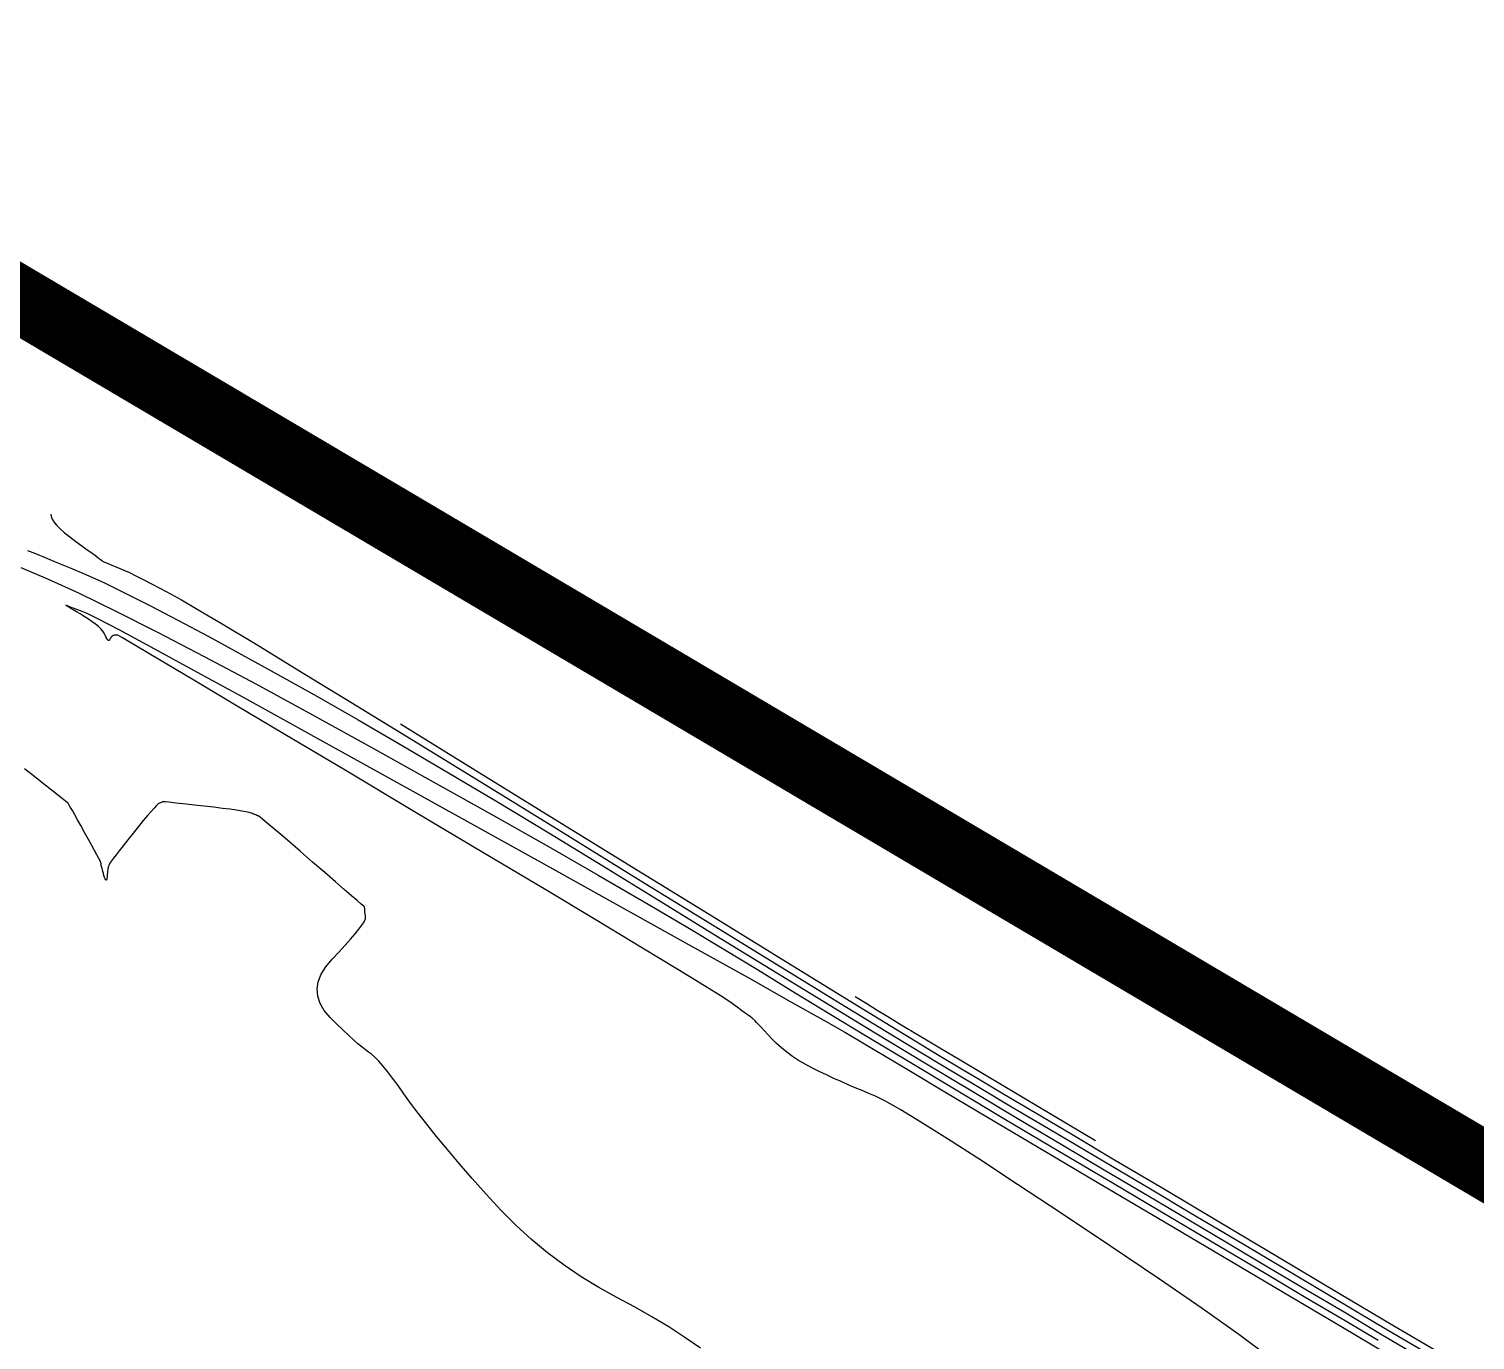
# Model space of a CAD drawing. Header units: metres. Extents: x 729358 to 732680, y 1423022 to 1426117.
# Drawn here: x 730955 to 731038.9, y 1425762 to 1425838 of the extents above; entities that cross this region are included whole.
import ezdxf

# ---------------------------------------------------------------- set-up
doc = ezdxf.new("R2010")
doc.units = ezdxf.units.M
doc.header["$MEASUREMENT"] = 0
doc.linetypes.add('PHANTOM', pattern=[2.5, 1.25, -0.25, 0.25, -0.25, 0.25, -0.25])
for name, color, linetype in [('36Bound', 6, 'PHANTOM'), ('CONTOUR', 59, 'Continuous'), ('INDEX-CON', 252, 'Continuous')]:
    doc.layers.add(name, color=color, linetype=linetype)

# ---------------------------------------------------------------- blocks, each defined once
blk = doc.blocks.new('ct 50 rai')
at = {"layer": 'CONTOUR', "flags": 128}
for points in [[(-47.466, 27.766), (-45.921, 27.11), (-44.086, 26.266), (-41.961, 25.234), (-39.547, 24.014), (-36.842, 22.606), (-33.847, 21.01), (-30.563, 19.227), (-26.989, 17.255), (-23.387, 15.248), (-20.02, 13.357), (-16.889, 11.583), (-13.992, 9.924), (-11.33, 8.382), (-8.903, 6.956), (-6.711, 5.646), (-4.754, 4.453), (-2.822, 3.265), (-0.704, 1.975), (1.598, 0.58), (4.086, -0.918), (6.758, -2.52), (9.616, -4.225), (12.659, -6.034), (15.887, -7.947), (19.08, -9.836), (22.019, -11.576), (24.703, -13.165), (27.133, -14.604), (29.309, -15.893), (31.23, -17.031)], [(-45.733, 30.848), (-45.722, 30.717), (-45.662, 30.567), (-45.553, 30.398), (-45.396, 30.21), (-45.19, 30.004), (-44.936, 29.778), (-44.633, 29.534), (-44.281, 29.271), (-43.929, 29.015), (-43.623, 28.793), (-43.364, 28.605), (-43.151, 28.45), (-42.985, 28.329), (-42.866, 28.242), (-42.794, 28.189), (-42.768, 28.169), (-42.765, 28.166), (-42.763, 28.163), (-42.762, 28.16), (-42.76, 28.156), (-42.759, 28.153), (-42.758, 28.149), (-42.757, 28.146), (-42.757, 28.142), (-42.741, 28.132), (-42.694, 28.11), (-42.617, 28.077), (-42.509, 28.031), (-42.369, 27.974), (-42.2, 27.904), (-41.999, 27.823), (-41.768, 27.73), (-41.495, 27.614), (-41.172, 27.465), (-40.797, 27.283), (-40.372, 27.068), (-39.895, 26.82), (-39.367, 26.539), (-38.788, 26.224), (-38.158, 25.877), (-37.241, 25.349), (-35.801, 24.493), (-33.837, 23.309), (-31.351, 21.797), (-28.341, 19.957), (-24.808, 17.79), (-20.752, 15.294), (-16.173, 12.47), (-11.529, 9.606), (-7.276, 6.99), (-3.416, 4.621), (0.053, 2.499), (3.129, 0.625), (5.814, -1.002), (8.107, -2.382), (10.008, -3.514), (11.787, -4.567), (13.715, -5.71), (15.793, -6.941), (18.021, -8.262), (20.397, -9.673), (22.923, -11.172), (25.598, -12.761), (28.422, -14.439), (31.207, -16.093), (33.767, -17.611)], [(0.904, 2.899), (1.582, 2.481), (2.181, 2.112), (2.702, 1.791), (3.144, 1.519), (3.508, 1.296), (3.793, 1.121), (4, 0.995), (4.128, 0.919), (4.373, 0.773), (4.931, 0.442), (5.801, -0.075), (6.983, -0.777), (8.478, -1.666), (10.286, -2.739), (12.405, -3.999), (14.838, -5.444)]]:
    blk.add_lwpolyline(points, dxfattribs=at)
at = {"layer": 'CONTOUR'}
for points in [[(-27.484, 7.387), (-27.498, 7.55), (-27.511, 7.692), (-27.522, 7.812), (-27.53, 7.91), (-27.537, 7.987), (-27.542, 8.041), (-27.545, 8.074), (-27.546, 8.085), (-27.593, 8.126), (-27.734, 8.248), (-27.969, 8.451), (-28.297, 8.736), (-28.72, 9.103), (-29.237, 9.55), (-29.848, 10.079), (-30.553, 10.69), (-31.259, 11.301), (-31.875, 11.833), (-32.401, 12.285), (-32.837, 12.656), (-33.182, 12.948), (-33.437, 13.161), (-33.602, 13.293), (-33.676, 13.346), (-33.708, 13.36), (-33.748, 13.376), (-33.794, 13.395), (-33.847, 13.417), (-33.907, 13.441), (-33.973, 13.468), (-34.047, 13.497), (-34.127, 13.529), (-34.242, 13.564), (-34.422, 13.603), (-34.665, 13.646), (-34.973, 13.694), (-35.344, 13.745), (-35.78, 13.801), (-36.279, 13.861), (-36.842, 13.925), (-37.4, 13.986), (-37.884, 14.04), (-38.293, 14.085), (-38.628, 14.122), (-38.889, 14.151), (-39.075, 14.172), (-39.186, 14.184), (-39.224, 14.188), (-39.227, 14.187), (-39.237, 14.182), (-39.253, 14.176), (-39.276, 14.166), (-39.306, 14.154), (-39.342, 14.139), (-39.384, 14.121), (-39.434, 14.1), (-39.503, 14.054), (-39.608, 13.958), (-39.746, 13.814), (-39.92, 13.621), (-40.128, 13.378), (-40.37, 13.087), (-40.647, 12.747), (-40.958, 12.357), (-41.267, 11.968), (-41.536, 11.629), (-41.764, 11.339), (-41.953, 11.098), (-42.101, 10.907), (-42.21, 10.765), (-42.278, 10.673), (-42.306, 10.63), (-42.314, 10.611), (-42.323, 10.591), (-42.333, 10.569), (-42.343, 10.546), (-42.354, 10.522), (-42.365, 10.495), (-42.377, 10.468), (-42.389, 10.439), (-42.401, 10.403), (-42.413, 10.357), (-42.424, 10.3), (-42.435, 10.232), (-42.445, 10.154), (-42.454, 10.064), (-42.463, 9.964), (-42.471, 9.853), (-42.481, 9.752), (-42.495, 9.682), (-42.512, 9.643), (-42.532, 9.635), (-42.557, 9.658), (-42.584, 9.713), (-42.616, 9.798), (-42.651, 9.914), (-42.685, 10.038), (-42.715, 10.146), (-42.741, 10.238), (-42.762, 10.315), (-42.779, 10.375), (-42.791, 10.419), (-42.799, 10.448), (-42.803, 10.46), (-42.804, 10.466), (-42.805, 10.475), (-42.807, 10.488), (-42.808, 10.503), (-42.81, 10.521), (-42.812, 10.543), (-42.814, 10.567), (-42.817, 10.595), (-42.834, 10.648), (-42.88, 10.751), (-42.955, 10.903), (-43.06, 11.105), (-43.194, 11.355), (-43.358, 11.655), (-43.551, 12.004), (-43.773, 12.402), (-43.995, 12.798), (-44.187, 13.142), (-44.35, 13.432), (-44.483, 13.67), (-44.586, 13.855), (-44.66, 13.987), (-44.705, 14.066), (-44.72, 14.093), (-44.759, 14.124), (-44.879, 14.217), (-45.077, 14.373), (-45.355, 14.592), (-45.713, 14.872), (-46.15, 15.215), (-46.666, 15.621), (-47.261, 16.089)], [(-8.07, -17.481), (-8.973, -16.861), (-9.911, -16.257), (-10.882, -15.67), (-11.887, -15.099), (-12.926, -14.544), (-13.969, -13.973), (-14.984, -13.351), (-15.972, -12.679), (-16.933, -11.957), (-17.866, -11.184), (-18.772, -10.361), (-19.651, -9.488), (-20.503, -8.565), (-21.311, -7.644), (-22.058, -6.778), (-22.744, -5.967), (-23.37, -5.212), (-23.934, -4.512), (-24.438, -3.868), (-24.882, -3.278), (-25.264, -2.744), (-25.604, -2.263), (-25.921, -1.833), (-26.213, -1.454), (-26.481, -1.125), (-26.725, -0.848), (-26.945, -0.622), (-27.141, -0.446), (-27.312, -0.322), (-27.487, -0.203), (-27.691, -0.048), (-27.925, 0.146), (-28.188, 0.378), (-28.481, 0.647), (-28.803, 0.954), (-29.155, 1.299), (-29.536, 1.682), (-29.881, 2.086), (-30.123, 2.496), (-30.262, 2.91), (-30.299, 3.33), (-30.234, 3.754), (-30.065, 4.184), (-29.794, 4.618), (-29.421, 5.058), (-29.019, 5.481), (-28.662, 5.867), (-28.352, 6.215), (-28.087, 6.525), (-27.868, 6.797), (-27.694, 7.031), (-27.566, 7.228), (-27.484, 7.387)]]:
    blk.add_lwpolyline(points, dxfattribs=at)
at = {"layer": 'INDEX-CON', "flags": 128}
for points in [[(-47.089, 28.753), (-46.625, 28.562), (-46.058, 28.33), (-45.389, 28.059), (-44.617, 27.748), (-43.708, 27.362), (-42.629, 26.865), (-41.379, 26.258), (-39.959, 25.541), (-38.368, 24.713), (-36.607, 23.775), (-34.676, 22.726), (-32.573, 21.566), (-30.314, 20.299), (-27.91, 18.925), (-25.363, 17.446), (-22.671, 15.861), (-19.835, 14.17), (-16.856, 12.373), (-13.732, 10.47), (-10.464, 8.461), (-7.175, 6.436), (-3.99, 4.482), (-0.909, 2.6), (2.069, 0.79), (4.944, -0.948), (7.715, -2.614), (10.383, -4.208), (12.947, -5.731), (15.434, -7.202), (17.867, -8.643), (20.248, -10.053), (22.577, -11.433), (24.853, -12.783), (27.076, -14.102), (29.247, -15.39), (31.365, -16.649), (33.433, -17.876)], [(-25.465, 18.69), (-18.625, 14.469), (-12.577, 10.741), (-7.322, 7.505), (-2.859, 4.76), (0.811, 2.508), (3.689, 0.747), (5.775, -0.521), (7.068, -1.298), (8.14, -1.933), (9.564, -2.777), (11.338, -3.83), (13.464, -5.092), (15.941, -6.562), (18.769, -8.242), (21.948, -10.131), (25.478, -12.229), (28.982, -14.31), (32.08, -16.15), (34.773, -17.748)]]:
    blk.add_lwpolyline(points, dxfattribs=at)
at = {"layer": 'INDEX-CON'}
blk.add_lwpolyline([(24.895, -18.006), (23.135, -16.701), (21.016, -15.193), (18.536, -13.481), (15.697, -11.566), (12.842, -9.665), (10.316, -7.997), (8.12, -6.561), (6.254, -5.359), (4.716, -4.39), (3.508, -3.654), (2.629, -3.151), (2.079, -2.881), (1.692, -2.724), (1.298, -2.561), (0.899, -2.392), (0.493, -2.216), (0.082, -2.035), (-0.335, -1.848), (-0.757, -1.654), (-1.186, -1.454), (-1.606, -1.247), (-2.005, -1.031), (-2.38, -0.807), (-2.734, -0.574), (-3.066, -0.332), (-3.375, -0.081), (-3.662, 0.178), (-3.927, 0.446), (-4.165, 0.702), (-4.373, 0.924), (-4.551, 1.114), (-4.698, 1.271), (-4.814, 1.394), (-4.9, 1.484), (-4.955, 1.542), (-4.979, 1.566), (-5.007, 1.587), (-5.071, 1.635), (-5.172, 1.709), (-5.31, 1.81), (-5.485, 1.938), (-5.696, 2.093), (-5.944, 2.274), (-6.228, 2.482), (-6.781, 2.849), (-7.833, 3.508), (-9.386, 4.46), (-11.438, 5.705), (-13.99, 7.241), (-17.042, 9.07), (-20.593, 11.192), (-24.644, 13.605), (-28.677, 16.005), (-32.171, 18.085), (-35.129, 19.845), (-37.548, 21.285), (-39.43, 22.405), (-40.774, 23.205), (-41.581, 23.685), (-41.85, 23.845), (-41.851, 23.845), (-41.851, 23.845), (-41.852, 23.846), (-41.853, 23.846), (-41.854, 23.846), (-41.855, 23.847), (-41.856, 23.847), (-41.858, 23.847), (-41.862, 23.847), (-41.872, 23.847), (-41.887, 23.846), (-41.907, 23.844), (-41.932, 23.842), (-41.963, 23.84), (-41.999, 23.836), (-42.04, 23.833), (-42.082, 23.826), (-42.122, 23.812), (-42.159, 23.792), (-42.194, 23.766), (-42.226, 23.734), (-42.255, 23.695), (-42.281, 23.65), (-42.305, 23.599), (-42.329, 23.555), (-42.356, 23.532), (-42.386, 23.53), (-42.419, 23.55), (-42.455, 23.59), (-42.494, 23.652), (-42.536, 23.735), (-42.581, 23.839), (-42.64, 23.957), (-42.726, 24.079), (-42.839, 24.206), (-42.977, 24.339), (-43.142, 24.476), (-43.334, 24.619), (-43.552, 24.767), (-43.796, 24.92), (-44.038, 25.066), (-44.248, 25.193), (-44.428, 25.303), (-44.576, 25.393), (-44.692, 25.466), (-44.778, 25.52), (-44.832, 25.555), (-44.855, 25.572), (-44.842, 25.571), (-44.79, 25.554), (-44.698, 25.52), (-44.567, 25.47), (-44.396, 25.404), (-44.186, 25.321), (-43.936, 25.221), (-43.646, 25.105), (-43.028, 24.806), (-41.792, 24.159), (-39.938, 23.162), (-37.467, 21.816), (-34.378, 20.122), (-30.671, 18.078), (-26.346, 15.686), (-21.404, 12.944), (-16.46, 10.198), (-12.13, 7.789), (-8.414, 5.719), (-5.312, 3.987), (-2.824, 2.594), (-0.95, 1.539), (0.31, 0.822), (0.956, 0.444), (1.532, 0.095), (2.582, -0.533), (4.105, -1.44), (6.102, -2.627), (8.572, -4.092), (11.517, -5.837), (14.935, -7.86), (18.826, -10.163), (22.727, -12.471), (26.171, -14.509), (29.158, -16.276), (31.69, -17.775)], dxfattribs=at)

msp = doc.modelspace()

# ---------------------------------------------------------------- linework, layer by layer
at = {"layer": '36Bound', "const_width": 3.84}
msp.add_lwpolyline([(731089.287, 1424869.871), (731097.585, 1425120.068), (731110.411, 1425192.418), (731138.066, 1425349.107), (731186.636, 1425492.901), (731134.878, 1425523.957), (731220.888, 1425664.901), (730803.807, 1425911.355), (730764.779, 1425842.605), (730723.843, 1425770.493), (730682.741, 1425698.758), (730672.5, 1425703.906), (730659.078, 1425710.654), (730650.067, 1425715.184), (730455.778, 1425812.855), (730385.149, 1425653.569), (730390.362, 1425601.868), (730354.833, 1425374.706), (730264.082, 1425176.503), (730117.503, 1425088.872), (729994.076, 1425024.159), (729814.031, 1424892.64)], dxfattribs=at)

# ---------------------------------------------------------------- block references
msp.add_blockref('ct 50 rai', (731002.018, 1425779.034, 78))

doc.saveas('drawing.dxf')
